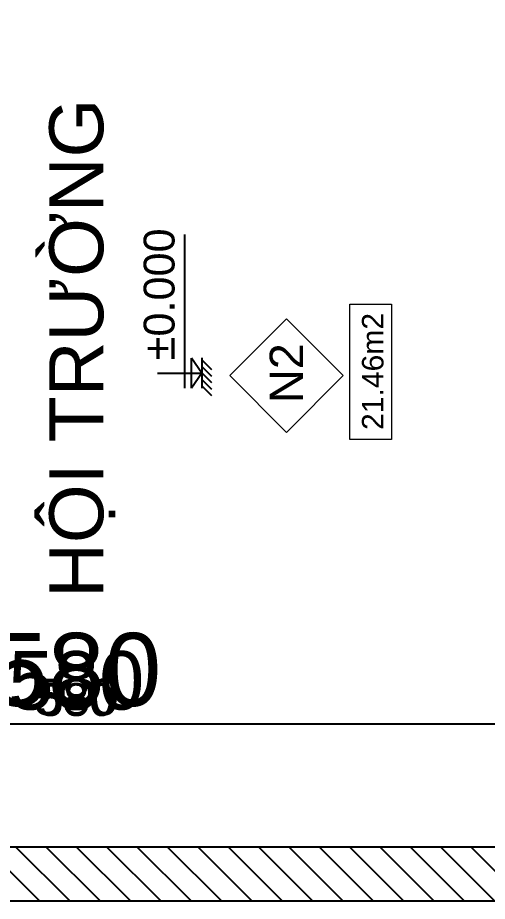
# Model space of a CAD drawing. Header units: millimetres. Extents: x -26398 to 135532, y -376633 to 43268.
# Drawn here: x 18347.9 to 18521.7, y -358681 to -358354.5 of the extents above; entities that cross this region are included whole.
import ezdxf
from ezdxf.enums import TextEntityAlignment as Align

# ---------------------------------------------------------------- set-up
doc = ezdxf.new("R2010")
doc.units = ezdxf.units.MM
for name, color, linetype in [('A5-KICHTHUOC', 251, 'Continuous'), ('DIM', 7, 'Continuous'), ('DIM @ 10', 7, 'Continuous'), ('DIM @ 4.5', 7, 'Continuous'), ('DIM @ 5', 7, 'Continuous'), ('DIM @ 8', 7, 'Continuous'), ('TƯỜNG', 52, 'Continuous')]:
    doc.layers.add(name, color=color, linetype=linetype)
doc.layers.add('A6-GHICHU', color=147, linetype='Continuous', lineweight=20)
doc.styles.add('GHICHU35', font='', dxfattribs={"width": 0.9, "height": 350})
doc.styles.get("Standard").update_dxf_attribs({"font": 'arial.ttf'})
doc.styles.add('TUANH', font='')
doc.styles.get('GHICHU35').set_extended_font_data('VNI-Helve')
doc.styles.get('TUANH').set_extended_font_data('VNI-Helve-Condense', bold=True)
doc.dimstyles.new('SCALE dimmatbang', dxfattribs={"dimscale": 70, "dimtxt": 2.7, "dimasz": 1.4, "dimexe": 1.7, "dimexo": 0.7, "dimtad": 1, "dimtoh": 1, "dimdec": 1, "dimtxsty": 'Standard', "dimblk": 'ARCHTICK', "dimcen": 2.5, "dimclrd": 1, "dimclre": 256, "dimadec": 0, "dimazin": 0, "dimtfac": 1, "dimtdec": 1, "dimtmove": 0, "dimatfit": 3, "dimfxl": 1, "dimarcsym": 0})

# ---------------------------------------------------------------- blocks, each defined once
blk = doc.blocks.new('1-cote nen')
for p, q in [((-1.8, 267.2), (-1.8, 0)), ((-91.4, 101.9), (827.5, 101.9)), ((-1.8, 0), (-91.4, 62.9)), ((-91.4, 62.9), (87.7, 62.9)), ((-1.8, 0), (87.7, 62.9)), ((89.6, 0), (-91.4, 0)), ((-137.3, -60), (-77.3, 0)), ((-98.7, -60), (-38.7, 0)), ((-60, -60), (0, 0)), ((-21.3, -60), (38.7, 0)), ((17.3, -60), (77.3, 0))]:
    blk.add_line(p, q)
at = {"ltscale": 50, "style": 'GHICHU35', "width": 0.9}
blk.add_attdef('%%P0.000', (75.5, 163.9), '', height=187.5, dxfattribs=at)
blk = doc.blocks.new('_ArchTick')
at = {"color": 0, "linetype": 'ByBlock', "const_width": 0.15}
blk.add_lwpolyline([(-0.5, -0.5), (0.5, 0.5)], dxfattribs=at)
blk = doc.blocks.new('*D8772')
at = {"layer": 'DEFPOINTS', "color": 0, "transparency": 16777216}
for p in [(18079.6, -358615.55), (18079.6, -358615.55), (18659.6, -358615.55)]:
    blk.add_point(p, dxfattribs=at)
at = {"layer": 'DIM', "lineweight": -2, "transparency": 16777216}
for p, q in [((18079.6, -358612.4), (18079.6, -358607.9)), ((18659.6, -358612.4), (18659.6, -358607.9))]:
    blk.add_line(p, q, dxfattribs=at)
at = {"layer": 'DIM', "color": 1, "lineweight": -2, "transparency": 16777216}
blk.add_line((18659.6, -358615.55), (18079.6, -358615.55), dxfattribs=at)
at = {"layer": 'DIM', "color": 1, "lineweight": -2, "transparency": 16777216, "xscale": 6.3, "yscale": 6.3, "zscale": 6.3, "rotation": 180}
blk.add_blockref('_ArchTick', (18079.6, -358615.55), dxfattribs=at)
at = {"layer": 'DIM', "color": 1, "lineweight": -2, "transparency": 16777216, "xscale": 6.3, "yscale": 6.3, "zscale": 6.3}
blk.add_blockref('_ArchTick', (18659.6, -358615.55), dxfattribs=at)
at = {"layer": 'DIM', "color": 0, "transparency": 16777216, "insert": (18369.6, -358606.54), "char_height": 12.15, "attachment_point": 5}
blk.add_mtext('580', dxfattribs=at)
blk = doc.blocks.new('*D8773')
at = {"layer": 'DEFPOINTS', "color": 0, "transparency": 16777216}
for p in [(18079.6, -358615.55), (18079.6, -358615.55), (18659.6, -358615.55)]:
    blk.add_point(p, dxfattribs=at)
at = {"layer": 'DIM', "lineweight": -2, "transparency": 16777216}
for p, q in [((18079.6, -358608.55), (18079.6, -358598.55)), ((18659.6, -358608.55), (18659.6, -358598.55))]:
    blk.add_line(p, q, dxfattribs=at)
at = {"layer": 'DIM', "color": 1, "lineweight": -2, "transparency": 16777216}
blk.add_line((18659.6, -358615.55), (18079.6, -358615.55), dxfattribs=at)
at = {"layer": 'DIM', "color": 1, "lineweight": -2, "transparency": 16777216, "xscale": 14, "yscale": 14, "zscale": 14, "rotation": 180}
blk.add_blockref('_ArchTick', (18079.6, -358615.55), dxfattribs=at)
at = {"layer": 'DIM', "color": 1, "lineweight": -2, "transparency": 16777216, "xscale": 14, "yscale": 14, "zscale": 14}
blk.add_blockref('_ArchTick', (18659.6, -358615.55), dxfattribs=at)
at = {"layer": 'DIM', "color": 0, "transparency": 16777216, "insert": (18369.6, -358595.52), "char_height": 27, "attachment_point": 5}
blk.add_mtext('580', dxfattribs=at)
blk = doc.blocks.new('*D8774')
at = {"layer": 'DEFPOINTS', "color": 0, "transparency": 16777216}
for p in [(18079.6, -358615.55), (18079.6, -358615.55), (18659.6, -358615.55)]:
    blk.add_point(p, dxfattribs=at)
at = {"layer": 'DIM', "lineweight": -2, "transparency": 16777216}
for p, q in [((18079.6, -358609.95), (18079.6, -358601.95)), ((18659.6, -358609.95), (18659.6, -358601.95))]:
    blk.add_line(p, q, dxfattribs=at)
at = {"layer": 'DIM', "color": 1, "lineweight": -2, "transparency": 16777216}
blk.add_line((18659.6, -358615.55), (18079.6, -358615.55), dxfattribs=at)
at = {"layer": 'DIM', "color": 1, "lineweight": -2, "transparency": 16777216, "xscale": 11.2, "yscale": 11.2, "zscale": 11.2, "rotation": 180}
blk.add_blockref('_ArchTick', (18079.6, -358615.55), dxfattribs=at)
at = {"layer": 'DIM', "color": 1, "lineweight": -2, "transparency": 16777216, "xscale": 11.2, "yscale": 11.2, "zscale": 11.2}
blk.add_blockref('_ArchTick', (18659.6, -358615.55), dxfattribs=at)
at = {"layer": 'DIM', "color": 0, "transparency": 16777216, "insert": (18369.6, -358599.52), "char_height": 21.6, "attachment_point": 5}
blk.add_mtext('580', dxfattribs=at)
blk = doc.blocks.new('*D8775')
at = {"layer": 'DEFPOINTS', "color": 0, "transparency": 16777216}
for p in [(18079.6, -358615.55), (18079.6, -358615.55), (18659.6, -358615.55)]:
    blk.add_point(p, dxfattribs=at)
at = {"layer": 'DIM', "lineweight": -2, "transparency": 16777216}
for p, q in [((18079.6, -358612.05), (18079.6, -358607.05)), ((18659.6, -358612.05), (18659.6, -358607.05))]:
    blk.add_line(p, q, dxfattribs=at)
at = {"layer": 'DIM', "color": 1, "lineweight": -2, "transparency": 16777216}
blk.add_line((18659.6, -358615.55), (18079.6, -358615.55), dxfattribs=at)
at = {"layer": 'DIM', "color": 1, "lineweight": -2, "transparency": 16777216, "xscale": 7, "yscale": 7, "zscale": 7, "rotation": 180}
blk.add_blockref('_ArchTick', (18079.6, -358615.55), dxfattribs=at)
at = {"layer": 'DIM', "color": 1, "lineweight": -2, "transparency": 16777216, "xscale": 7, "yscale": 7, "zscale": 7}
blk.add_blockref('_ArchTick', (18659.6, -358615.55), dxfattribs=at)
at = {"layer": 'DIM', "color": 0, "transparency": 16777216, "insert": (18369.6, -358605.53), "char_height": 13.5, "attachment_point": 5}
blk.add_mtext('580', dxfattribs=at)
blk = doc.blocks.new('*U9397')
at = {"layer": 'DIM @ 10'}
dim = blk.add_linear_dim(base=(18079.6, -358615.55), p1=(18659.6, -358615.55), p2=(18079.6, -358615.55), angle=180, dimstyle='SCALE dimmatbang', override={"dimscale": 10, "dimtix": 0, "dimtofl": 1, "dimtmove": 0, "dimatfit": 3}, dxfattribs=at)
dim.commit()
dim.dimension.update_dxf_attribs({"geometry": '*D8773', "text_midpoint": (18369.6, -358595.52)})
at = {"layer": 'DIM @ 4.5'}
dim = blk.add_linear_dim(base=(18079.6, -358615.55), p1=(18659.6, -358615.55), p2=(18079.6, -358615.55), angle=180, dimstyle='SCALE dimmatbang', override={"dimscale": 4.5, "dimtix": 0, "dimtofl": 1, "dimtmove": 0, "dimatfit": 3}, dxfattribs=at)
dim.commit()
dim.dimension.update_dxf_attribs({"geometry": '*D8772', "text_midpoint": (18369.6, -358606.54)})
at = {"layer": 'DIM @ 5'}
dim = blk.add_linear_dim(base=(18079.6, -358615.55), p1=(18659.6, -358615.55), p2=(18079.6, -358615.55), angle=180, dimstyle='SCALE dimmatbang', override={"dimscale": 5, "dimtix": 0, "dimtofl": 1, "dimtmove": 0, "dimatfit": 3}, dxfattribs=at)
dim.commit()
dim.dimension.update_dxf_attribs({"geometry": '*D8775', "text_midpoint": (18369.6, -358605.53)})
at = {"layer": 'DIM @ 8'}
dim = blk.add_linear_dim(base=(18079.6, -358615.55), p1=(18659.6, -358615.55), p2=(18079.6, -358615.55), angle=180, dimstyle='SCALE dimmatbang', override={"dimscale": 8, "dimtix": 0, "dimtofl": 1, "dimtmove": 0, "dimatfit": 3}, dxfattribs=at)
dim.commit()
dim.dimension.update_dxf_attribs({"geometry": '*D8774', "text_midpoint": (18369.6, -358599.52)})

msp = doc.modelspace()

# ---------------------------------------------------------------- hatches: boundary and pattern name
at = {"layer": 'TƯỜNG'}
h = msp.add_hatch(dxfattribs=at)
h.set_pattern_fill('ANSI31', color=256, scale=2.5, angle=90)
h.set_pattern_definition([(135, (13712.819, -369068.479), (-5.61266, -5.61266), [])])
h.paths.add_polyline_path([(16079.6, -358281), (16079.6, -358661), (16089.6, -358661), (16089.6, -358291), (16674.6, -358291), (16674.6, -358661), (16684.6, -358661), (16684.6, -358291), (16974.6, -358291), (16974.6, -358661), (16984.6, -358661), (16984.6, -358291), (17274.6, -358291), (17274.6, -358661), (17284.6, -358661), (17284.6, -358291), (18069.6, -358291), (18069.6, -358661), (18079.6, -358661), (18079.6, -358291), (18659.6, -358291), (18659.6, -358281), (18079.6, -358281), (16679.6, -358281)], flags=17)
h.paths.add_polyline_path([(16689.6, -358071), (16689.6, -357701), (16679.6, -357701), (16679.6, -358071), (16089.6, -358071), (16089.6, -357701), (16079.6, -357701), (16079.6, -358081), (16679.6, -358081), (17679.6, -358081), (18659.6, -358081), (18659.6, -358071), (17689.6, -358071), (17689.6, -357701), (17679.6, -357701), (17679.6, -358071)], flags=17)
h.paths.add_polyline_path([(15799.6, -358661), (15799.6, -358681), (18679.6, -358681), (18679.6, -357681), (15779.6, -357681), (15779.6, -358661), (15799.6, -358661), (15799.6, -357701), (18659.6, -357701), (18659.6, -358661)])
h.paths.add_polyline_path([(15779.6, -358661), (15779.6, -358681), (15799.6, -358681), (15799.6, -358661)], flags=17)

# ---------------------------------------------------------------- linework, layer by layer
at = {"layer": 'A6-GHICHU', "ltscale": 0.5}
for points in [[(18470.79, -358510.41), (18470.79, -358460.3), (18486.24, -358460.3), (18486.24, -358510.41)], [(18468.38, -358486.77), (18447.37, -358465.76), (18426.35, -358486.77), (18447.37, -358507.79)]]:
    msp.add_lwpolyline(points, close=True, dxfattribs=at)
at = {"layer": 'TƯỜNG'}
for p, q in [((18659.6, -358661), (15779.6, -358661)), ((18679.6, -358681), (15779.6, -358681))]:
    msp.add_line(p, q, dxfattribs=at)
msp.add_lwpolyline([(15779.6, -358681), (15779.6, -357681), (18679.6, -357681), (18679.6, -358681)], close=True, dxfattribs=at)

# ---------------------------------------------------------------- block references
at = {"layer": 'A5-KICHTHUOC', "ltscale": 0.5}
ref = msp.add_blockref('1-cote nen', (18416.08, -358485.75), dxfattribs=dict(at, xscale=0.06173531862781494, yscale=0.06173531862781494, zscale=0.06173531862781494, rotation=90))
ref.add_attrib('%%P0.000', '%%P0.000', (18405.96, -358481.09), dxfattribs={"layer": '0', "color": 4, "ltscale": 50, "height": 11.432, "rotation": 90})
at = {"layer": 'DIM'}
msp.add_blockref('*U9397', (0, 0), dxfattribs=at)

# ---------------------------------------------------------------- texts
msp.add_text('HỘI TRƯỜNG', height=20, rotation=90).set_placement((18369.6, -358476.63), align=Align.MIDDLE_CENTER)
at = {"layer": 'A6-GHICHU', "ltscale": 0.5, "attachment_point": 5, "rotation": 90, "style": 'TUANH'}
for s, insert, char_height in [('{\\fArial|b0|i0|c0|p34;21.46m2}', (18479.32, -358485.22), 7.9559), ('{\\fArial|b0|i0|c0|p34;N\\fArial|b0|i0|c163|p34;2}', (18447.34, -358485.84), 12.3835)]:
    msp.add_mtext(s, dxfattribs=dict(at, insert=insert, char_height=char_height))

doc.saveas('drawing.dxf')
